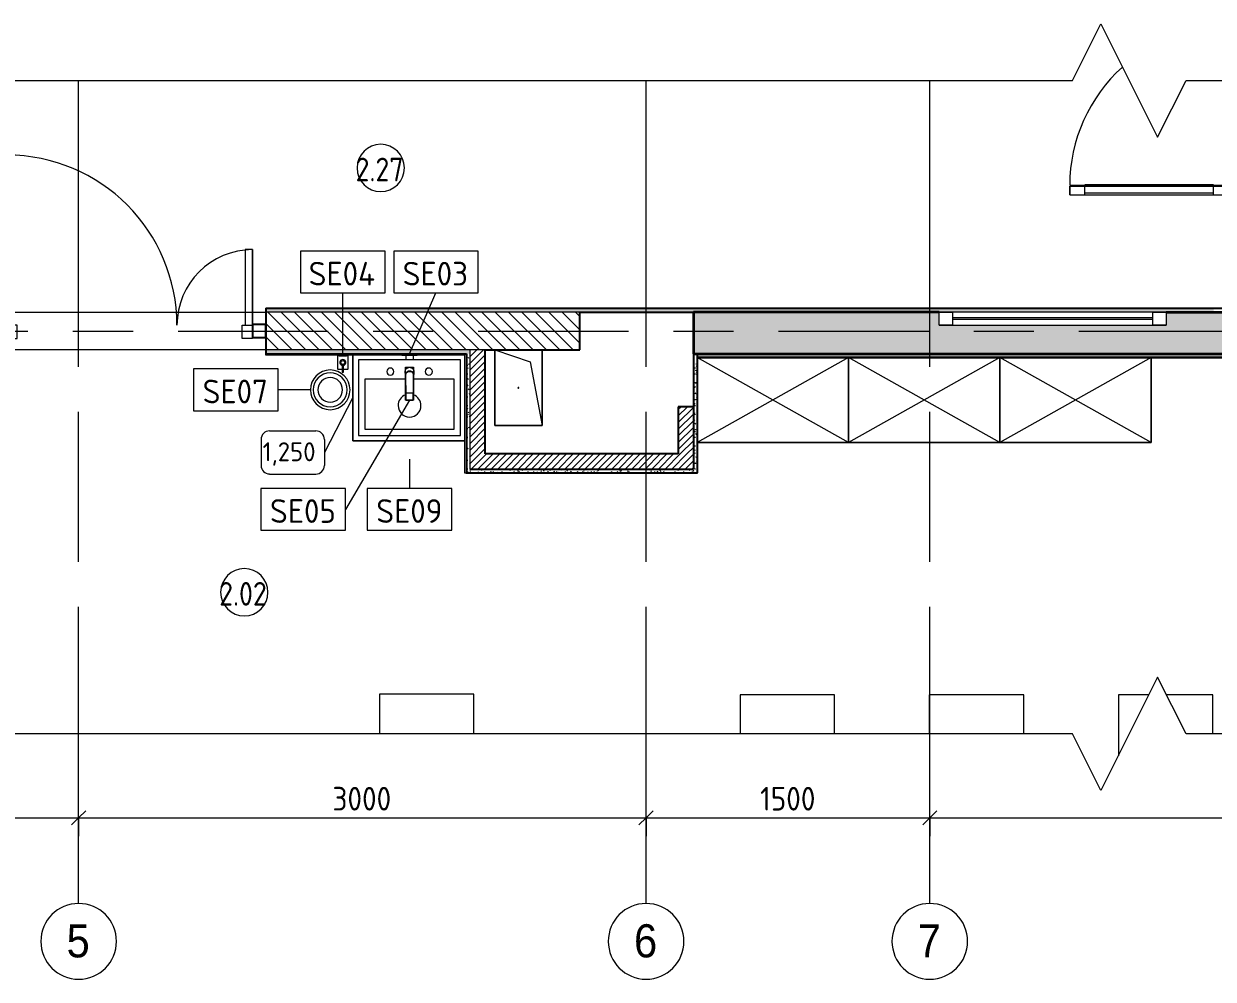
# Model space of a CAD drawing. Header units: millimetres. Extents: x 11693 to 241752, y -8553 to 29926.
# Drawn here: x 37982 to 44270, y 4374 to 9424 of the extents above; entities that cross this region are included whole.
import ezdxf

# ---------------------------------------------------------------- set-up
doc = ezdxf.new("R2010")
doc.units = ezdxf.units.MM
doc.linetypes.add('Осевая', pattern=[1587.5, 317.5, -238.125, 793.75, -238.125])
for name, color, linetype, lineweight, true_color in [('0-1', 7, 'Continuous', 9, 0x4994b4), ('A-GENM-1', 7, 'Continuous', 9, 0x4994b4), ('A-WALL-1', 7, 'Continuous', 25, 0x3c3c3c), ('A-WALL-3', 7, 'Continuous', 35, 0x3c3c3c), ('A-WALL-FNSH-1', 7, 'Continuous', 15, 0x3c3c3c), ('P-SANR-FIXT-1', 7, 'Continuous', 15, 0x4994b4), ('P-SANR-FIXT-2', 7, 'Continuous', 9, 0x4994b4)]:
    doc.layers.add(name, color=color, linetype=linetype, lineweight=lineweight, true_color=true_color)
for name, color, linetype, lineweight in [('A-ANNO-DIMS', 7, 'Continuous', 9), ('A-ANNO-DIMS-50', 7, 'Continuous', 9), ('A-AREA-IDEN', 7, 'Continuous', 9), ('A-DETL-GENF', 7, 'Continuous', 9), ('A-DOOR', 7, 'Continuous', 9), ('A-DOOR-1', 7, 'Continuous', 15), ('A-GENM', 7, 'Continuous', 9), ('A-GLAZ', 7, 'Continuous', 9), ('A-GLAZ-1', 7, 'Continuous', 15), ('A-GLAZ-CWMG', 7, 'Continuous', 9), ('A-GLAZ-CWMG-1', 7, 'Continuous', 25), ('A-WALL-2', 7, 'Continuous', 9), ('I-FURN', 7, 'Continuous', 9), ('I-FURN-IDEN', 7, 'Continuous', 9), ('I-WALL', 7, 'Continuous', 9), ('P-SANR-FIXT-IDEN', 7, 'Continuous', 9), ('Оси', 7, 'Continuous', 9), ('Оси-1', 7, 'Continuous', 20), ('Оси-2', 7, 'Осевая', 9)]:
    doc.layers.add(name, color=color, linetype=linetype, lineweight=lineweight)
doc.styles.add('Arial', font='arial.ttf', dxfattribs={"width": 0.9, "height": 175})
doc.styles.add('GOST Common', font='GOST_Common.ttf', dxfattribs={"width": 0.9, "height": 125})
doc.styles.add('GOST Common_1', font='GOST_Common.ttf', dxfattribs={"height": 125})
doc.styles.add('GOST Common_2', font='GOST_Common.ttf', dxfattribs={"height": 100})
doc.styles.add('ISOCPEUR', font='isocpeur.ttf', dxfattribs={"width": 0.9, "height": 125})
doc.dimstyles.new('ISO-2_5_0_9К_БОЛЬШОЙ', dxfattribs={"dimscale": 304.8, "dimtxt": 124.497647, "dimasz": 0.246063, "dimexe": 0.19685, "dimexo": 0.492126, "dimgap": 0, "dimtad": 1, "dimdec": 0, "dimrnd": 10, "dimzin": 0, "dimdsep": 46, "dimtxsty": 'ISOCPEUR', "dimblk1": 'OBLIQUE', "dimblk2": 'OBLIQUE', "dimsah": 1, "dimcen": 0.09, "dimdle": 0.19685, "dimazin": 0, "dimtfac": 1, "dimtdec": 4, "dimtix": 1, "dimtmove": 0, "dimatfit": 3, "dimfxl": 1, "dimtvp": 1, "dimtolj": 1, "dimtzin": 0, "dimarcsym": 2})
pattern_1 = [(45, (24261.921, 0), (-17.67767, 17.67767), [])]
pattern_2 = [(0, (24261.921, 0), (60.96, 15.24), [5.029, -40.691, 5.029, -40.691, -243.84]), (0, (24261.921, 0), (60.96, 15.24), [-91.44, 5.029, -86.411, 5.029, -40.691, -106.68]), (0, (24261.921, 0), (60.96, 15.24), [-228.6, 5.029, -25.451, 5.029, -71.171]), (120, (24284.781, 7.62), (-43.678227, 45.172909), [5.029, -40.691, 5.029, -40.691, -243.84]), (120, (24284.781, 7.62), (-43.678227, 45.172909), [-91.44, 5.029, -86.411, 5.029, -40.691, -106.68]), (120, (24284.781, 7.62), (-43.678227, 45.172909), [-228.6, 5.029, -25.451, 5.029, -71.171]), (240, (24292.401, 38.1), (-17.281773, -60.412909), [5.029, -40.691, 5.029, -40.691, -243.84]), (240, (24292.401, 38.1), (-17.281773, -60.412909), [-91.44, 5.029, -86.411, 5.029, -40.691, -106.68]), (240, (24292.401, 38.1), (-17.281773, -60.412909), [-228.6, 5.029, -25.451, 5.029, -71.171])]

# ---------------------------------------------------------------- blocks, each defined once
blk = doc.blocks.new('GM_Отверстие прямоугольное _в плите_ - Отверстие-21608683-Фрагмент 2_5')
at = {"layer": 'A-GENM'}
for p, q in [((-200, 125), (200, 125)), ((200, 125), (-200, 125)), ((-137.5, 62.5), (200, 125)), ((200, 125), (200, -125)), ((200, -125), (200, 125)), ((-200, -125), (-137.5, 62.5)), ((200, -125), (-200, -125)), ((-200, -125), (200, -125))]:
    blk.add_line(p, q, dxfattribs=at)
for start, end in [(360, 180), (180, 360)]:
    blk.add_arc((0, 0), 2.5, start, end, dxfattribs=at)
blk = doc.blocks.new('Стол базовый прямоугольный - 1_6-26174022-Фрагмент 2_5')
at = {"layer": 'I-FURN'}
for p, q in [((600, 250), (390.9, 250)), ((600, -250), (600, 250)), ((390.9, -250), (600, -250))]:
    blk.add_line(p, q, dxfattribs=at)
blk = doc.blocks.new('Стол базовый прямоугольный - 1_6-V9-Фрагмент 2_5')
at = {"layer": 'I-FURN'}
for p, q in [((600, 250), (277.6, 250)), ((600, 88.8), (600, 250)), ((600, -250), (600, -4.6)), ((393.3, -250), (600, -250))]:
    blk.add_line(p, q, dxfattribs=at)
blk = doc.blocks.new('Стол базовый прямоугольный - 1_6-V10-Фрагмент 2_5')
at = {"layer": 'I-FURN'}
for p, q in [((600, 250), (393.3, 250)), ((600, -250), (600, 250)), ((393.3, -250), (600, -250))]:
    blk.add_line(p, q, dxfattribs=at)
blk = doc.blocks.new('Шкаф параметрический - 1_204-26219621-Фрагмент 2_5')
at = {"layer": 'I-FURN'}
for p, q in [((0, 0), (800, -450)), ((0, -450), (800, 0)), ((800, 0), (0, 0)), ((0, 0), (0, -450)), ((0, -450), (0, 0)), ((0, 0), (800, 0)), ((800, -450), (800, 0)), ((800, 0), (800, -125.4)), ((0, -450), (800, -450)), ((800, -450), (0, -450))]:
    blk.add_line(p, q, dxfattribs=at)
blk = doc.blocks.new('Шкаф параметрический - 1_204-V11-Фрагмент 2_5')
at = {"layer": 'I-FURN'}
for p, q in [((0, 0), (800, -450)), ((0, -450), (800, 0)), ((800, 0), (0, 0)), ((0, 0), (0, -450)), ((0, -450), (0, 0)), ((0, 0), (800, 0)), ((800, -450), (800, 0)), ((800, 0), (800, -450)), ((0, -450), (800, -450)), ((800, -450), (0, -450))]:
    blk.add_line(p, q, dxfattribs=at)
blk = doc.blocks.new('Мойка кухонная - Раковина Roca Victoria-N Unik 600х460 мм-V13-Фрагмент 2_5')
at = {"layer": 'P-SANR-FIXT-2'}
for p, q in [((270, 0), (-270, 0)), ((-270, 0), (-270, -400)), ((270, -400), (270, 0)), ((-21.4, -102.3), (-236.6, -102.3)), ((-236.6, -102.3), (-236.6, -366.4)), ((236.1, -102.3), (21.3, -102.3)), ((236.1, -366.4), (236.1, -102.3)), ((-236.6, -366.4), (236.1, -366.4)), ((-270, -400), (270, -400))]:
    blk.add_line(p, q, dxfattribs=at)
for centre, radius, start, end in [((-101.6, -61.9), 19, 90, 180), ((-101.6, -61.9), 19, 180, 270), ((-101.6, -61.9), 19, 360, 90), ((-101.6, -61.9), 19.1, 270, 360), ((101.6, -61.9), 19.1, 360, 180), ((101.6, -61.9), 19.1, 180, 360), ((0, -241.3), 60.5, 110.43233, 180), ((0, -241.3), 60.5, 109.59052, 110.27905), ((0, -241.3), 60.5, 69.71703, 70.78675), ((0, -241.3), 60.5, 360, 69.56377), ((0, -241.3), 60.5, 180, 360)]:
    blk.add_arc(centre, radius, start, end, dxfattribs=at)
blk = doc.blocks.new('сифон - Для раковины-30649612-Фрагмент 2_5')
at = {"layer": 'P-SANR-FIXT-1'}
for p, q in [((231.1, 20), (208.1, 20)), ((233, 40), (231.1, 40)), ((231.1, -40), (231.1, 40)), ((208.1, -20), (231.1, -20)), ((231.1, -40), (233, -40))]:
    blk.add_line(p, q, dxfattribs=at)
blk = doc.blocks.new('смеситель для раковины - Default-30607276-Фрагмент 2_5')
at = {"layer": '0-1'}
for p, q in [((-21.8, -15.6), (-22.8, -3)), ((-18.9, -7.6), (-19.6, -9.7)), ((22.8, -3), (21.8, -15.6)), ((-20.4, -97.4), (-20.3, -110)), ((-19.8, -111.8), (19.8, -111.8)), ((20.3, -110), (20.4, -97.4)), ((-19.8, -151.6), (19.7, -151.6))]:
    blk.add_line(p, q, dxfattribs=at)
at = {"layer": '0-1', "flags": 128}
for points in [[(12.1, 0.1), (16.4, -3.8), (19.5, -8.8), (21, -14.5), (21, -16)], [(-21.1, -22.2), (-21.1, -24.2), (-21.1, -63.3), (-21.1, -93.2)], [(-20, -10.8), (-20.8, -13.2), (-20.9, -15.4)], [(20.8, -150.6), (20.7, -150.2), (20.7, -148.7), (20.8, -147.4), (20.8, -146.2), (20.9, -129.6), (21.1, -62.9), (21.1, -88)], [(21, -17), (21.2, -25.7), (21, -77.4), (21, -111.4)], [(-20.7, -150.6), (-20.7, -150.2), (-20.7, -149.2), (-20.7, -148.3), (-20.7, -146.9), (-20.7, -145.4), (-20.8, -134.7), (-21.1, -93.2)], [(20.9, -146.2), (20.9, -147.7), (20.8, -148.8), (20.8, -149.8), (20.8, -150.4), (20.7, -151.2), (20.5, -151.4), (20.3, -151.5), (20.1, -151.6), (19.7, -151.6)]]:
    blk.add_lwpolyline(points, dxfattribs=at)
at = {"layer": 'P-SANR-FIXT-1'}
for p, q in [((-21, -151.6), (-21, 23)), ((-21, 23), (21, 23)), ((21, 23), (21, -151.6)), ((-22.9, -0.9), (-22.9, -0.3)), ((22.9, -0.9), (22.5, -5)), ((22.9, -0.3), (22.9, -0.9)), ((-19.8, -111.8), (-19.7, -144)), ((19.7, -144), (19.8, -111.8)), ((20, -108.6), (20, -111.3)), ((20, -113.5), (20, -115.7)), ((21, -151.6), (-21, -151.6)), ((20, -126.2), (19.9, -131)), ((19.9, -133.6), (19.9, -136.7)), ((19.9, -140.7), (19.9, -143.1))]:
    blk.add_line(p, q, dxfattribs=at)
at = {"layer": 'P-SANR-FIXT-1', "flags": 128}
for points in [[(-5.1, 2), (-6.1, 1.8), (-9.8, 0.4)], [(2.7, 2.4), (2.1, 2.5), (-2.1, 2.5), (-2.7, 2.4)], [(-0.6, 3.9), (-0.3, 3.9), (-0.1, 3.9), (0.1, 3.9), (0.3, 3.9), (0.6, 3.9)], [(9.8, 0.4), (6.1, 1.8), (5.1, 2)], [(-21.1, -88.1), (-20.9, -138.9), (-20.9, -145.3), (-20.8, -150.2), (-20.7, -149.4), (-20.7, -143.7), (-20.8, -118.3), (-21, -67.6), (-21.1, -42.2), (-21.1, -16.9)], [(-12.1, -0.9), (-13.1, -1.6), (-15.9, -4.1)], [(15.9, -4.1), (13.1, -1.6), (12.1, -0.9)], [(21.1, -16.9), (21.1, -42.2), (21, -67.6), (20.8, -118.3), (20.7, -143.7), (20.7, -149.4), (20.8, -150.2), (20.9, -145.3), (20.9, -138.9), (21.1, -88.1)], [(21.8, -15.2), (22.1, -10.8), (22.3, -7.9), (22.5, -5.6), (22.7, -3.2), (22.9, -0.9)], [(-20, -119.8), (-20, -111), (-20, -109.4)], [(-19.9, -138.3), (-19.9, -133.8), (-19.9, -125.8)], [(20, -117.9), (20, -119.9), (20, -123.6)]]:
    blk.add_lwpolyline(points, dxfattribs=at)
at = {"layer": 'P-SANR-FIXT-1'}
for centre, major_axis, ratio, start_param, end_param in [((0, -17.2), (20.8, 0), 0.98634, 1.772369, 2.014602), ((0, -17.2), (18.5, 0), 0.986286, 1.529552, 1.612041), ((0, -17.2), (20.8, 0), 0.98634, 1.126997, 1.369237), ((0, -17.2), (20.8, 0), 0.98634, 3.193059, 3.245131), ((0, -17.2), (20.8, 0), 0.98634, 2.841808, 2.987825), ((0, -17.2), (20.8, 0), 0.98634, 0.153768, 0.299784), ((0, -17.2), (20.8, 0), 0.98634, 6.179646, 6.231719), ((-19.8, -109.7), (0.5, 0.002), 0.095848, 1.570429, 2.347364), ((19.8, -109.7), (-0.5, 0.002), 0.095846, 3.935935, 4.712983)]:
    blk.add_ellipse(centre, major_axis=major_axis, ratio=ratio, start_param=start_param, end_param=end_param, dxfattribs=at)
for points, knots in [([(-22.9, -0.3), (-22.9, 2.5), (-22.3, 6.4), (-20, 11.4), (-17.7, 14.7), (-14.9, 17.6), (-11.6, 20), (-7.9, 21.7), (-4.5, 22.6), (-1.5, 23), (1.9, 23), (6, 22.4), (10, 20.8), (12.8, 19.1), (14.8, 17.5), (16.7, 15.8), (18.8, 13.3), (21.9, 8.1), (22.9, 3.2), (22.9, -0.3)], [0, 0, 0, 0, 0.111111, 0.166667, 0.222222, 0.277778, 0.333333, 0.388889, 0.444444, 0.479167, 0.513889, 0.583333, 0.652778, 0.6875, 0.722222, 0.756944, 0.791667, 0.861111, 1, 1, 1, 1]), ([(21.1, -16.4), (21.1, -16), (21, -15.1), (20.8, -13.8), (20.6, -12.6), (20.3, -11.7), (20.2, -11.2), (20, -10.9), (19.9, -10.5), (19.7, -9.9), (19.3, -9), (18.6, -7.6), (17.7, -6.2), (17, -5.2), (16.4, -4.5), (15.8, -3.8), (15, -3), (13.9, -2), (12.7, -1.2), (11.7, -0.5), (10.9, -0.1), (10.1, 0.3), (9, 0.9), (6.9, 1.7), (2.6, 2.8), (-2.6, 2.8), (-6.9, 1.7), (-9.2, 0.7), (-11.2, -0.2), (-13.2, -1.5), (-14.9, -2.9), (-16.1, -4.2), (-17.3, -5.5), (-18.5, -7.2), (-19.6, -9.3), (-20.7, -12.4), (-21.1, -14.8), (-21.1, -16.4)], [0, 0, 0, 0, 0.027778, 0.055556, 0.083333, 0.097222, 0.104167, 0.111111, 0.118056, 0.125, 0.138889, 0.166667, 0.194444, 0.208333, 0.222222, 0.236111, 0.25, 0.277778, 0.305556, 0.319444, 0.333333, 0.347222, 0.361111, 0.388889, 0.444444, 0.555556, 0.611111, 0.638889, 0.666667, 0.708333, 0.75, 0.770833, 0.791667, 0.833333, 0.875, 0.916667, 1, 1, 1, 1]), ([(-15, -2.3), (-14.3, -1.5), (-12.7, -0.2), (-10.9, 1), (-10, 1.5)], [0.5049955, 0.5049955, 0.5049955, 0.5049955, 0.6, 0.7, 0.7, 0.7, 0.7]), ([(-9.5, 1.7), (-8.7, 2.1), (-6.8, 2.9), (-3.8, 3.7), (-1.6, 3.9), (-0.6, 3.9)], [0.7162377, 0.7162377, 0.7162377, 0.7162377, 0.8, 0.9, 1, 1, 1, 1]), ([(-5.8, 0.7), (-5.1, 0.9), (-2, 1.6), (3.8, 1.6), (10.7, -1.1), (15, -4.8), (16.9, -7.4), (17.3, -8)], [-0.5890495, -0.5890495, -0.5890495, -0.5890495, -0.5555556, -0.4444444, -0.3333333, -0.2222222, -0.1898256, -0.1898256, -0.1898256, -0.1898256]), ([(-0.6, 3), (-0.6, 3.1), (-0.6, 3.3), (-0.6, 3.6), (-0.6, 3.8), (-0.6, 3.9), (-0.6, 3.9)], [0.1818182, 0.1818182, 0.1818182, 0.1818182, 0.3636364, 0.5454545, 0.7272727, 1, 1, 1, 1]), ([(0.6, 3.1), (0.6, 3.2), (0.6, 3.3), (0.6, 3.6), (0.6, 3.8), (0.6, 3.9), (0.6, 3.9)], [0.2272727, 0.2272727, 0.2272727, 0.2272727, 0.3636364, 0.5454545, 0.7272727, 1, 1, 1, 1]), ([(3.5, 3.6), (4.7, 3.4), (8, 2.6), (12.9, 0), (16.7, -3.9), (19, -7.6), (20.2, -10.6), (20.7, -12.8), (20.9, -13.9), (20.9, -14)], [0.0908638, 0.0908638, 0.0908638, 0.0908638, 0.2, 0.4, 0.6, 0.7, 0.8, 0.9, 0.9080467, 0.9080467, 0.9080467, 0.9080467]), ([(-22.9, -0.9), (-22.9, -1.5), (-22.8, -2.5), (-22.7, -3.8), (-22.6, -4.8), (-22.5, -5.7), (-22.4, -6.6), (-22.3, -7.5), (-22.2, -8.7), (-22.1, -10.1), (-22, -12.1), (-21.9, -13.9), (-21.8, -15.2)], [0, 0, 0, 0, 0.166667, 0.25, 0.333333, 0.416667, 0.5, 0.583333, 0.666667, 0.75, 0.833333, 1, 1, 1, 1]), ([(-21.8, -15.2), (-21.8, -16.2), (-21.7, -18.4), (-21.6, -22.6), (-21.5, -27.6), (-21.4, -33.2), (-21.4, -38.3), (-21.3, -42.6), (-21.3, -45.9), (-21.3, -49.3), (-21.3, -52.8), (-21.2, -55.7), (-21.2, -58), (-21.2, -59.8), (-21.2, -61.5), (-21.2, -63.9), (-21.2, -66.8), (-21.2, -70.4), (-21.2, -73.9), (-21.1, -77.5), (-21.1, -82.2), (-21.1, -85.7), (-21.1, -88.1)], [0, 0, 0, 0, 0.083333, 0.166667, 0.25, 0.333333, 0.416667, 0.458333, 0.5, 0.541667, 0.583333, 0.625, 0.645833, 0.666667, 0.6875, 0.708333, 0.75, 0.791667, 0.833333, 0.875, 0.916667, 1, 1, 1, 1]), ([(-21.1, -16.9), (-21.1, -15.9), (-21, -14.3), (-20.6, -12.1), (-20.1, -10.6), (-19.6, -9), (-18.7, -7.1), (-17.6, -5.3), (-16.6, -4.1), (-16.4, -3.7)], [0, 0, 0, 0, 0.1, 0.15, 0.2, 0.25, 0.3, 0.4, 0.4433431, 0.4433431, 0.4433431, 0.4433431]), ([(-21.1, -18.4), (-21.1, -19.2), (-21.1, -20.8), (-21.1, -23.1), (-21.1, -25), (-21, -26.5), (-21, -27.6), (-21, -28.6), (-21, -30), (-21, -31.7), (-21, -33.4), (-21, -34.6), (-20.9, -35.2), (-20.9, -35.7), (-20.9, -36.3), (-20.9, -36.9), (-20.9, -38.1), (-20.9, -39.8), (-20.9, -41.4), (-20.8, -42.8), (-20.8, -44.1), (-20.8, -45.8), (-20.8, -48.6), (-20.7, -53.5), (-20.6, -60.7), (-20.6, -68.9), (-20.5, -76.5), (-20.5, -85.7), (-20.4, -92.7), (-20.4, -97.4)], [0, 0, 0, 0, 0.027778, 0.055556, 0.083333, 0.097222, 0.111111, 0.125, 0.138889, 0.166667, 0.194444, 0.208333, 0.215278, 0.222222, 0.229167, 0.236111, 0.25, 0.277778, 0.305556, 0.319444, 0.333333, 0.361111, 0.388889, 0.444444, 0.555556, 0.666667, 0.75, 0.833333, 1, 1, 1, 1]), ([(-20, -10.9), (-20.1, -11.4), (-20.5, -12.6), (-20.7, -13.9), (-20.8, -14.6)], [0, 0, 0, 0, 0.4, 1, 1, 1, 1]), ([(-17.1, -5.5), (-17.4, -6), (-18.3, -7.2), (-19, -8.5), (-19.3, -9.3)], [0.2222222, 0.2222222, 0.2222222, 0.2222222, 0.4444444, 0.7777778, 0.7777778, 0.7777778, 0.7777778]), ([(-17.2, -8), (-16.9, -7.4), (-15.8, -6), (-14.7, -4.7), (-13.9, -4)], [-0.81017436, -0.81017436, -0.81017436, -0.81017436, -0.77777778, -0.73140311, -0.73140311, -0.73140311, -0.73140311]), ([(-12.3, -2.7), (-11.7, -2.2), (-10.3, -1.2), (-8.7, -0.4), (-7.8, 0)], [-0.69972199, -0.69972199, -0.69972199, -0.69972199, -0.66666667, -0.62017928, -0.62017928, -0.62017928, -0.62017928]), ([(19.9, -10.7), (19.6, -9.7), (18.7, -7.9), (17.6, -6.2), (17.1, -5.5)], [0.0231952, 0.0231952, 0.0231952, 0.0231952, 0.4444444, 0.7777778, 0.7777778, 0.7777778, 0.7777778]), ([(20.8, -14.6), (20.7, -14.1), (20.6, -13.1), (20.4, -12.1), (20.2, -11.7)], [0, 0, 0, 0, 0.4444444, 0.7777778, 0.7777778, 0.7777778, 0.7777778]), ([(20.4, -97.4), (20.4, -91.1), (20.5, -81.8), (20.6, -69.7), (20.7, -60), (20.7, -52.6), (20.8, -47.4), (20.8, -45.2), (20.8, -43.5), (20.9, -41.8), (20.9, -39.8), (20.9, -37.7), (20.9, -36.2), (20.9, -35.4), (21, -34.1), (21, -32.6), (21, -31), (21, -29.7), (21, -28.6), (21, -27.7), (21, -26.8), (21.1, -25.6), (21.1, -22.9), (21.1, -20.4), (21.1, -18.4)], [0, 0, 0, 0, 0.222222, 0.333333, 0.444444, 0.583333, 0.618056, 0.652778, 0.670139, 0.6875, 0.722222, 0.756944, 0.774306, 0.782986, 0.791667, 0.826389, 0.84375, 0.861111, 0.878472, 0.887153, 0.895833, 0.913194, 0.930556, 1, 1, 1, 1]), ([(21.1, -88.1), (21.1, -85.1), (21.1, -80.6), (21.2, -74.5), (21.2, -69.9), (21.2, -65.1), (21.2, -60), (21.2, -55.1), (21.3, -50.9), (21.3, -47.5), (21.3, -44.7), (21.3, -42.6), (21.4, -41), (21.4, -39.8), (21.4, -38.7), (21.4, -37.3), (21.4, -35.8), (21.4, -34.1), (21.5, -32.1), (21.5, -29.7), (21.5, -27), (21.6, -24.6), (21.7, -21.6), (21.7, -18.3), (21.8, -16.1), (21.8, -15.2)], [0, 0, 0, 0, 0.071429, 0.107143, 0.142857, 0.178571, 0.214286, 0.25, 0.285714, 0.321429, 0.357143, 0.392857, 0.410714, 0.428571, 0.446429, 0.464286, 0.5, 0.535714, 0.571429, 0.625, 0.678571, 0.732143, 0.785714, 0.892857, 1, 1, 1, 1]), ([(-19.8, -109.7), (-19.8, -110.1), (-19.8, -110.9), (-19.8, -111.7), (-19.8, -111.8), (-19.8, -111.8)], [0, 0, 0, 0, 0.2, 0.4, 0.5304452, 0.5304452, 0.5304452, 0.5304452]), ([(19.8, -111.8), (19.8, -111.8), (19.8, -111.7), (19.8, -110.9), (19.8, -110.1), (19.8, -109.7)], [0.4695252, 0.4695252, 0.4695252, 0.4695252, 0.6, 0.8, 1, 1, 1, 1]), ([(-19.8, -151.6), (-19.8, -151.6), (-19.8, -151.4), (-19.8, -149.9), (-19.9, -148), (-19.9, -147.3)], [0.5274141, 0.5274141, 0.5274141, 0.5274141, 0.6, 0.8, 0.9038771, 0.9038771, 0.9038771, 0.9038771]), ([(-19.7, -144), (-19.7, -145.5), (-19.7, -148.5), (-19.7, -151.2), (-19.7, -151.6), (-19.8, -151.6)], [0, 0, 0, 0, 0.2, 0.4, 0.5271653, 0.5271653, 0.5271653, 0.5271653]), ([(19.7, -151.6), (19.7, -151.6), (19.7, -151.6), (19.7, -151.2), (19.7, -150), (19.7, -148.3), (19.7, -146.2), (19.7, -144.8), (19.7, -144)], [0.4725879, 0.4725879, 0.4725879, 0.4725879, 0.5, 0.6, 0.7, 0.8, 0.9, 1, 1, 1, 1]), ([(19.9, -147.4), (19.9, -148), (19.8, -149.3), (19.8, -150.7), (19.8, -151.5), (19.8, -151.6), (19.7, -151.6)], [0.1, 0.1, 0.1, 0.1, 0.2, 0.3, 0.4, 0.4724791, 0.4724791, 0.4724791, 0.4724791])]:
    blk.add_open_spline(points, degree=3, knots=knots, dxfattribs=at)
for points in [[(0.6, 3.9), (1.2, 3.9), (1.8, 3.9), (2.5, 3.8)], [(-22.6, -4.9), (-22.8, -3.6), (-22.9, -2.2), (-22.9, -0.9)], [(-20.7, -19.9), (-20.7, -17.5), (-20.3, -15), (-19.5, -12.7)], [(-19.4, -12.3), (-19.1, -11.5), (-18.7, -10.7), (-18.3, -9.9)], [(18.3, -9.9), (18.7, -10.7), (19.1, -11.5), (19.4, -12.3)], [(19.5, -12.7), (20.3, -15), (20.7, -17.5), (20.7, -19.9)], [(-20.8, -88.2), (-20.7, -88.2), (-20.6, -88.2), (-20.5, -88.2)], [(-19.8, -110.9), (-19.8, -110.6), (-19.8, -110.3), (-19.8, -110)], [(-19.8, -111.8), (-19.8, -111.8), (-19.8, -111.8), (-19.8, -111.8)], [(19.8, -110), (19.8, -110.3), (19.8, -110.6), (19.8, -110.9)], [(19.8, -111.8), (19.8, -111.8), (19.8, -111.8), (19.8, -111.8)], [(20.7, -87.3), (20.7, -87.4), (20.7, -87.5), (20.6, -87.8), (20.5, -87.9), (20.5, -88)]]:
    blk.add_open_spline(points, degree=3, dxfattribs=at)
blk = doc.blocks.new('мусорная корзина - Round_ Metal-30590745-Фрагмент 2_5')
at = {"layer": 'P-SANR-FIXT-1'}
for radius, start, end in [(105, 0, 180), (90, 360, 180), (65, 0, 180), (105, 180, 360), (90, 180, 360), (65, 180, 360)]:
    blk.add_arc((0, 0), radius, start, end, dxfattribs=at)
blk = doc.blocks.new('TOY_Диспансер мыло - Дозатор Elegance new 11654 019001 хром-30949243-Фрагмент 2_5')
at = {"layer": 'A-GENM-1'}
for p, q in [((97.5, 79.7), (97.5, 12)), ((122.2, 81.7), (99.5, 81.7)), ((122.2, 81.7), (102.9, 81.7)), ((127.9, 96.6), (122.2, 96.6)), ((122.2, 96.6), (122.2, 81.7)), ((122.2, 82.7), (122.2, 55.3)), ((127.9, 81.7), (127.9, 96.6)), ((127.9, 55.3), (127.9, 82.7)), ((146.9, 81.7), (127.9, 81.7)), ((150.5, 81.7), (127.9, 81.7)), ((152.5, 12), (152.5, 79.7)), ((99.5, 10), (105, 10)), ((145, 10), (105, 10)), ((105, 10), (105, 7.5)), ((145, 7.5), (145, 10)), ((145, 10), (150.5, 10))]:
    blk.add_line(p, q, dxfattribs=at)
blk.add_circle((125, 45.7), 10, dxfattribs=at)
for centre, radius, start, end in [((99.5, 79.7), 2, 90, 180), ((150.5, 79.7), 2, 360, 90), ((99.5, 12), 2, 180, 270), ((125, 45.7), 15.7, 100.43534, 79.36502), ((150.5, 12), 2, 270, 360)]:
    blk.add_arc(centre, radius, start, end, dxfattribs=at)
blk = doc.blocks.new('Прямоугольный импост - 50 x 70 мм-31927764-Фрагмент 2_5')
at = {"layer": 'A-GLAZ-CWMG-1'}
for p, q in [((-70, 35), (0, 35)), ((-70, -35), (-70, 35)), ((0, 35), (0, -35)), ((0, -35), (-70, -35))]:
    blk.add_line(p, q, dxfattribs=at)
blk = doc.blocks.new('Дверь_Витражная_остекление_ - ДВН_ДАО_Главный вход_1200 в свету Д-22 _п_-31928779-Фрагмент 2_5')
at = {"layer": 'A-DETL-GENF'}
for p, q in [((-610, 930), (-650, 930)), ((-650, 930), (-650, 35)), ((-610, 30), (-610, 930)), ((650, 430), (610, 430)), ((610, 430), (610, 30)), ((650, 35), (650, 430)), ((-650, 30), (-610, 30)), ((-595, 30), (-650, 30)), ((-595, -40), (-595, 30)), ((595, -40), (595, 30)), ((595, 30), (650, 30)), ((610, 30), (650, 30)), ((-650, -35), (-650, -40)), ((-650, -40), (-595, -40)), ((650, -40), (595, -40)), ((650, -35), (650, -40))]:
    blk.add_line(p, q, dxfattribs=at)
at = {"layer": 'A-DOOR'}
for p, q in [((-650, 930), (-650, 35)), ((650, 430), (650, 35))]:
    blk.add_line(p, q, dxfattribs=at)
for centre, radius, start, end in [((-650, 30), 900, 360, 90), ((650, 30), 400, 90, 180)]:
    blk.add_arc(centre, radius, start, end, dxfattribs=at)
blk = doc.blocks.new('Дверь_Витражная_остекление_ - ВВ-16 остекление-32390142-Фрагмент 2_5')
at = {"layer": 'A-DETL-GENF'}
for p, q in [((837.5, -860), (837.5, -20)), ((837.5, -20), (837.5, -860)), ((882.5, -860), (882.5, -20)), ((882.5, -860), (882.5, -20)), ((828.5, -780), (828.5, -100)), ((882.5, -100), (837.5, -100)), ((872.5, -780), (872.5, -100)), ((882.5, -780), (837.5, -780)), ((882.5, -860), (837.5, -860)), ((837.5, -860), (882.5, -860))]:
    blk.add_line(p, q, dxfattribs=at)
at = {"layer": 'A-DOOR'}
blk.add_line((832.5, -860), (832.5, -20), dxfattribs=at)
blk.add_arc((832.5, -20), 840, 221.94943, 270, dxfattribs=at)
at = {"layer": 'A-DOOR-1'}
for p, q in [((832.5, 20), (882.5, 20)), ((832.5, -20), (832.5, 20)), ((882.5, -20), (832.5, -20)), ((882.5, -17), (882.5, -20))]:
    blk.add_line(p, q, dxfattribs=at)
blk = doc.blocks.new('120_Окно_СКБ_1Ст - 120_Окно_СКБ_1Ст 400х1200 EI30-24228621-Фрагмент 2_5')
at = {"layer": 'A-GLAZ'}
for p, q in [((600, 110), (-600, 110)), ((530, 80), (-530, 80)), ((530, 70), (-530, 70)), ((-600, 40), (600, 40))]:
    blk.add_line(p, q, dxfattribs=at)
at = {"layer": 'A-GLAZ-1'}
for p, q in [((-600, 40), (-600, 110)), ((-600, 110), (-530, 110)), ((-530, 110), (-530, 40)), ((530, 40), (530, 110)), ((530, 110), (600, 110)), ((600, 110), (600, 40)), ((-530, 40), (-600, 40)), ((600, 40), (530, 40))]:
    blk.add_line(p, q, dxfattribs=at)
blk = doc.blocks.new('DET_L_Линия разрыва - М100-30911424-Фрагмент 2_5')
at = {"layer": 'A-DETL-GENF'}
for p, q in [((10025.7, -300), (10325.7, 300)), ((10325.7, 300), (10475.7, 0)), ((0, 0), (9875.7, 0)), ((9875.7, 0), (10025.7, -300)), ((10475.7, 0), (20351.5, 0))]:
    blk.add_line(p, q, dxfattribs=at)
blk = doc.blocks.new('DET_L_Линия разрыва - М100-30911425-Фрагмент 2_5')
at = {"layer": 'A-DETL-GENF'}
for p, q in [((10025.7, 300), (9875.7, 0)), ((10325.7, -300), (10025.7, 300)), ((9875.7, 0), (0, 0)), ((10475.7, 0), (10325.7, -300)), ((20351.5, 0), (10475.7, 0))]:
    blk.add_line(p, q, dxfattribs=at)
blk = doc.blocks.new('Ось сетки - D8-29747960-Фрагмент 2_5')
at = {"layer": 'Оси-1'}
for start, end in [(360, 180), (180, 360)]:
    blk.add_arc((0, 0), 4, start, end, dxfattribs=at)
blk = doc.blocks.new('DIMBLOCK12-Фрагмент 2_5')
at = {"layer": 'A-ANNO-DIMS-50'}
for p, q in [((36771.9, 5129.9), (36771.9, 5286.9)), ((38271.9, 5129.9), (38271.9, 5286.9)), ((36771.9, 5226.9), (38271.9, 5226.9)), ((36771.9, 5226.9), (36771.9, 5129.9)), ((38271.9, 5226.9), (38271.9, 5129.9))]:
    blk.add_line(p, q, dxfattribs=at)
at = {"layer": 'A-ANNO-DIMS-50', "lineweight": 20}
for p, q in [((36771.9, 5226.9), (36734.4, 5189.4)), ((36771.9, 5226.9), (36809.4, 5264.4)), ((38271.9, 5226.9), (38234.4, 5189.4)), ((38271.9, 5226.9), (38309.4, 5264.4))]:
    blk.add_line(p, q, dxfattribs=at)
at = {"layer": 'A-ANNO-DIMS-50', "color": 0, "insert": (37374.7, 5390.2), "char_height": 125, "width": 353.382, "attachment_point": 1, "line_spacing_factor": 1.149209, "style": 'ISOCPEUR'}
blk.add_mtext('1500', dxfattribs=at)
blk = doc.blocks.new('_Oblique')
at = {"color": 0, "linetype": 'ByBlock', "lineweight": -2}
blk.add_line((-0.5, -0.5), (0.5, 0.5), dxfattribs=at)
blk = doc.blocks.new('DIMBLOCK13-Фрагмент 2_5')
at = {"layer": 'A-ANNO-DIMS-50'}
for p, q in [((38271.9, 5129.9), (38271.9, 5286.9)), ((41271.9, 5129.9), (41271.9, 5286.9)), ((38271.9, 5226.9), (41271.9, 5226.9)), ((38271.9, 5226.9), (38271.9, 5129.9)), ((41271.9, 5226.9), (41271.9, 5129.9))]:
    blk.add_line(p, q, dxfattribs=at)
at = {"layer": 'A-ANNO-DIMS-50', "lineweight": 20}
for p, q in [((38271.9, 5226.9), (38234.4, 5189.4)), ((38271.9, 5226.9), (38309.4, 5264.4)), ((41271.9, 5226.9), (41234.4, 5189.4)), ((41271.9, 5226.9), (41309.4, 5264.4))]:
    blk.add_line(p, q, dxfattribs=at)
at = {"layer": 'A-ANNO-DIMS-50', "color": 0, "insert": (39613.9, 5390.2), "char_height": 125, "width": 379.239, "attachment_point": 1, "line_spacing_factor": 1.149209, "style": 'ISOCPEUR'}
blk.add_mtext('3000', dxfattribs=at)
blk = doc.blocks.new('DIMBLOCK14-Фрагмент 2_5')
at = {"layer": 'A-ANNO-DIMS-50'}
for p, q in [((41271.9, 5129.9), (41271.9, 5286.9)), ((42771.9, 5129.9), (42771.9, 5286.9)), ((41271.9, 5226.9), (42771.9, 5226.9)), ((41271.9, 5226.9), (41271.9, 5129.9)), ((42771.9, 5226.9), (42771.9, 5129.9))]:
    blk.add_line(p, q, dxfattribs=at)
at = {"layer": 'A-ANNO-DIMS-50', "lineweight": 20}
for p, q in [((41271.9, 5226.9), (41234.4, 5189.4)), ((41271.9, 5226.9), (41309.4, 5264.4)), ((42771.9, 5226.9), (42734.4, 5189.4)), ((42771.9, 5226.9), (42809.4, 5264.4))]:
    blk.add_line(p, q, dxfattribs=at)
at = {"layer": 'A-ANNO-DIMS-50', "color": 0, "insert": (41874.7, 5390.2), "char_height": 125, "width": 353.382, "attachment_point": 1, "line_spacing_factor": 1.149209, "style": 'ISOCPEUR'}
blk.add_mtext('1500', dxfattribs=at)
blk = doc.blocks.new('DIMBLOCK15-Фрагмент 2_5')
at = {"layer": 'A-ANNO-DIMS-50'}
for p, q in [((42771.9, 5129.9), (42771.9, 5286.9)), ((46471.9, 5129.9), (46471.9, 5286.9)), ((42771.9, 5226.9), (46471.9, 5226.9)), ((42771.9, 5226.9), (42771.9, 5129.9)), ((46471.9, 5226.9), (46471.9, 5129.9))]:
    blk.add_line(p, q, dxfattribs=at)
at = {"layer": 'A-ANNO-DIMS-50', "lineweight": 20}
for p, q in [((42771.9, 5226.9), (42734.4, 5189.4)), ((42771.9, 5226.9), (42809.4, 5264.4)), ((46471.9, 5226.9), (46434.4, 5189.4)), ((46471.9, 5226.9), (46509.4, 5264.4))]:
    blk.add_line(p, q, dxfattribs=at)
at = {"layer": 'A-ANNO-DIMS-50', "color": 0, "insert": (44463.9, 5390.2), "char_height": 125, "width": 379.239, "attachment_point": 1, "line_spacing_factor": 1.149209, "style": 'ISOCPEUR'}
blk.add_mtext('3700', dxfattribs=at)
blk = doc.blocks.new('Марка_Помещения - Номер-25198446-Фрагмент 2_5')
at = {"layer": 'A-AREA-IDEN'}
for start, end in [(360, 180), (180, 360)]:
    blk.add_arc((0, 0), 2.5, start, end, dxfattribs=at)
blk = doc.blocks.new('М_сантехническая_рамка1 - В рамке-30590747-Фрагмент 2_5')
at = {"layer": 'P-SANR-FIXT-IDEN'}
for p, q in [((4.29, 2.24), (-4.64, 2.24)), ((-4.64, 2.24), (-4.64, -2.18)), ((4.29, -2.18), (4.29, 2.24)), ((-4.64, -2.18), (4.29, -2.18))]:
    blk.add_line(p, q, dxfattribs=at)
blk = doc.blocks.new('Марка_Мебель - В прямоуг_Balcon_Марка-25523697-Фрагмент 2_5')
at = {"layer": 'I-FURN-IDEN'}
for p, q in [((-3.35, 1.38), (-3.35, -1.38)), ((-2.45, 2.28), (2.45, 2.28)), ((3.35, 1.38), (3.35, -1.38)), ((-2.46, -2.28), (2.45, -2.28))]:
    blk.add_line(p, q, dxfattribs=at)
for centre, radius, start, end in [((-2.45, 1.38), 0.9, 90, 180), ((2.45, 1.38), 0.9, 0, 90), ((-2.46, -1.38), 0.893, 180, 270), ((2.45, -1.38), 0.9, 270, 0)]:
    blk.add_arc(centre, radius, start, end, dxfattribs=at)

msp = doc.modelspace()

# ---------------------------------------------------------------- hatches: boundary and pattern name
at = {"layer": 'I-WALL'}
h = msp.add_hatch(dxfattribs=at)
h.set_pattern_fill('FP_10', color=256, style=0, pattern_type=2)
h.set_pattern_definition(pattern_2)
h.paths.add_polyline_path([(44271.9, 7900), (44271.9, 7920), (39261.8, 7920), (39261.8, 7900), (44021.9, 7900)])
h.paths.add_polyline_path([(37821.8, 7900), (37821.8, 7920), (33650.8, 7920), (33650.8, 7900), (35762.8, 7900)])
h = msp.add_hatch(dxfattribs=at)
h.set_pattern_fill('FP_1', color=256, style=0, pattern_type=2)
h.set_pattern_definition([(135, (24261.92, 0), (-35.35534, -35.35534), [])])
h.paths.add_polyline_path([(40921.9, 7700), (40921.9, 7900), (39261.8, 7900), (39261.8, 7700), (40422.6, 7700)])
h.paths.add_polyline_path([(37821.8, 7700), (37821.8, 7900), (35721.9, 7900), (35721.9, 7830), (34921.9, 7830), (34921.9, 7900), (33650.8, 7900), (33650.8, 7700), (37041.9, 7700)])
h = msp.add_hatch(dxfattribs=at)
h.set_pattern_fill('FP_4', color=256, style=0, pattern_type=2)
h.set_pattern_definition([(45, (24261.92, 0), (-28.51196, 28.51196), []), (45, (24290.433, 0), (-28.51196, 28.51196), [50.403, -10.081, 1.676, -8.404])])
h.paths.add_polyline_path([(46171.9, 7680), (46171.9, 7900), (44021.9, 7900), (44021.9, 7830), (42821.9, 7830), (42821.9, 7900), (41521.9, 7900), (41521.9, 7680), (45221.9, 7680)])
h = msp.add_hatch(dxfattribs=at)
h.set_pattern_fill('FP_10', color=256, style=0, pattern_type=2)
h.set_pattern_definition(pattern_2)
h.paths.add_polyline_path([(40321.9, 7680), (40341.9, 7680), (40341.9, 7700), (39261.8, 7700), (39261.8, 7680), (40089.7, 7680)])
h.paths.add_polyline_path([(37821.8, 7680), (37821.8, 7700), (37041.9, 7700), (37041.9, 7680)])
h = msp.add_hatch(dxfattribs=at)
h.set_pattern_fill('FP_10', color=256, style=0, pattern_type=2)
h.set_pattern_definition(pattern_2)
h.paths.add_polyline_path([(40321.9, 7050), (40341.9, 7050), (40341.9, 7680), (40321.9, 7680), (40321.9, 7335.4)])
h = msp.add_hatch(dxfattribs=at)
h.set_pattern_fill('FP_5', color=256, style=0, pattern_type=2)
h.set_pattern_definition(pattern_1)
h.paths.add_polyline_path([(40341.9, 7070), (40421.9, 7070), (40421.9, 7700), (40341.9, 7700), (40341.9, 7335.4)])
h = msp.add_hatch(dxfattribs=at)
h.set_pattern_fill('FP_10', color=256, style=0, pattern_type=2)
h.set_pattern_definition(pattern_2)
h.paths.add_polyline_path([(41541.9, 7070), (41541.9, 7680), (41521.9, 7680), (41521.9, 7070)])
h = msp.add_hatch(dxfattribs=at)
h.set_pattern_fill('FP_10', color=256, style=0, pattern_type=2)
h.set_pattern_definition(pattern_2)
h.paths.add_polyline_path([(45121.9, 7660), (45141.9, 7660), (45141.9, 7680), (41541.9, 7680), (41541.9, 7660), (45120.9, 7660)])
h = msp.add_hatch(dxfattribs=at)
h.set_pattern_fill('FP_5', color=256, style=0, pattern_type=2)
h.set_pattern_definition(pattern_1)
h.paths.add_polyline_path([(41521.9, 7150), (41521.9, 7400), (41441.9, 7400), (41441.9, 7150)])
h = msp.add_hatch(dxfattribs=at)
h.set_pattern_fill('FP_5', color=256, style=0, pattern_type=2)
h.set_pattern_definition(pattern_1)
h.paths.add_polyline_path([(41088.3, 7070), (41521.9, 7070), (41521.9, 7150), (40421.9, 7150), (40421.9, 7070)])
h = msp.add_hatch(dxfattribs=at)
h.set_pattern_fill('FP_10', color=256, style=0, pattern_type=2)
h.set_pattern_definition(pattern_2)
h.paths.add_polyline_path([(41541.9, 7050), (41541.9, 7070), (40341.9, 7070), (40341.9, 7050), (41088.3, 7050)])

# ---------------------------------------------------------------- linework, layer by layer
at = {"layer": 'A-WALL-1'}
for p, q in [((39261.8, 7920), (39261.8, 7680)), ((39261.8, 7920), (47191.9, 7920)), ((40921.9, 7700), (40921.9, 7900)), ((40921.9, 7900), (41521.9, 7900)), ((39261.8, 7680), (40321.9, 7680)), ((40321.9, 7680), (40321.9, 7050)), ((40421.9, 7700), (40921.9, 7700)), ((40421.9, 7150), (40421.9, 7700)), ((41521.9, 7680), (41521.9, 7070)), ((41541.9, 7680), (41541.9, 7050)), ((45121.9, 7660), (41541.9, 7660)), ((41441.9, 7400), (41441.9, 7150)), ((41521.9, 7400), (41441.9, 7400)), ((41441.9, 7150), (40421.9, 7150)), ((40321.9, 7050), (41541.9, 7050)), ((40341.9, 7070), (41521.9, 7070))]:
    msp.add_line(p, q, dxfattribs=at)
at = {"layer": 'A-WALL-2'}
for p, q in [((40921.9, 7900), (39261.8, 7900)), ((40421.9, 7700), (39261.8, 7700)), ((40341.9, 7070), (40341.9, 7700)), ((41542.9, 7659), (41541.9, 7659))]:
    msp.add_line(p, q, dxfattribs=at)
at = {"layer": 'A-WALL-3'}
for p, q in [((41521.9, 7900), (41521.9, 7680)), ((42821.9, 7900), (41521.9, 7900)), ((44021.9, 7900), (46171.9, 7900)), ((41521.9, 7680), (46171.9, 7680))]:
    msp.add_line(p, q, dxfattribs=at)
at = {"layer": 'A-WALL-FNSH-1'}
for p, q in [((44251.9, 7921), (39261.8, 7921)), ((39261.8, 7921), (39261.8, 7920)), ((44251.9, 7920), (44251.9, 7921)), ((39261.8, 7680), (39261.8, 7679)), ((40321.9, 7679), (39261.8, 7679)), ((40320.9, 7679), (40320.9, 7049)), ((41542.9, 7659), (45120.9, 7659)), ((41542.9, 7049), (41542.9, 7659)), ((40320.9, 7049), (41542.9, 7049))]:
    msp.add_line(p, q, dxfattribs=at)
at = {"layer": 'I-FURN'}
for p, q in [((39721.4, 7672), (39721.4, 7218.6)), ((39721.4, 7218.6), (39721.4, 7672)), ((39721.4, 7218.6), (40313.9, 7218.6)), ((40313.9, 7218.6), (39721.4, 7218.6))]:
    msp.add_line(p, q, dxfattribs=at)
at = {"layer": 'I-FURN-IDEN'}
msp.add_line((39721.4, 7448.6), (39571.4, 7158.1), dxfattribs=at)
at = {"layer": 'I-WALL'}
for p, q in [((37821.8, 7900), (39261.8, 7900)), ((39261.8, 7700), (37821.8, 7700)), ((39261.9, 7672), (39261.9, 7680)), ((40313.9, 7672), (39261.9, 7672)), ((40313.9, 7049), (40313.9, 7672)), ((40320.9, 7049), (40313.9, 7049)), ((40320.9, 7050), (40321.9, 7050))]:
    msp.add_line(p, q, dxfattribs=at)
at = {"layer": 'P-SANR-FIXT-IDEN'}
for p, q in [((39668.7, 7679.2), (39668.7, 8001.3)), ((40021.4, 7679), (40160.8, 8001.3)), ((39496.9, 7489), (39326.5, 7489)), ((40021.4, 7433.6), (39682.5, 6856.9)), ((40021.1, 7122), (40021.1, 6967.4))]:
    msp.add_line(p, q, dxfattribs=at)
at = {"layer": 'Оси'}
for p, q in [((38271.9, 7873.9), (38271.9, 9123.9)), ((41271.9, 7873.9), (41271.9, 9123.9)), ((42771.9, 7873.9), (42771.9, 9123.9)), ((38271.9, 4773.7), (38271.9, 6023.7)), ((41271.9, 4773.7), (41271.9, 6023.7)), ((42771.9, 4773.7), (42771.9, 6023.7))]:
    msp.add_line(p, q, dxfattribs=at)
at = {"layer": 'Оси-2'}
for p, q in [((38271.9, 6023.7), (38271.9, 7873.9)), ((41271.9, 6023.7), (41271.9, 7873.9)), ((42771.9, 6023.7), (42771.9, 7873.9)), ((33479.3, 7800), (52752.3, 7800))]:
    msp.add_line(p, q, dxfattribs=at)

# ---------------------------------------------------------------- block references
at = {"layer": 'A-AREA-IDEN', "xscale": 49.99999999999998, "yscale": 49.99999999999998, "zscale": 49.99999999999998}
for p in [(39869, 8661.9), (39147.7, 6419)]:
    msp.add_blockref('Марка_Помещения - Номер-25198446-Фрагмент 2_5', p, dxfattribs=at)
at = {"layer": 'A-DETL-GENF', "rotation": 180}
for name, p in [('DET_L_Линия разрыва - М100-30911425-Фрагмент 2_5', (54002.3, 9123.9)), ('DET_L_Линия разрыва - М100-30911424-Фрагмент 2_5', (54002.3, 5670.9))]:
    msp.add_blockref(name, p, dxfattribs=at)
at = {"layer": 'A-DOOR', "rotation": 269.9999999999998}
msp.add_blockref('Дверь_Витражная_остекление_ - ВВ-16 остекление-32390142-Фрагмент 2_5', (44371.9, 9402.9), dxfattribs=at)
at = {"layer": 'A-DOOR'}
msp.add_blockref('Дверь_Витражная_остекление_ - ДВН_ДАО_Главный вход_1200 в свету Д-22 _п_-31928779-Фрагмент 2_5', (38541.8, 7800), dxfattribs=at)
at = {"layer": 'A-GENM', "rotation": 270.0000000000002}
msp.add_blockref('GM_Отверстие прямоугольное _в плите_ - Отверстие-21608683-Фрагмент 2_5', (40596.9, 7500), dxfattribs=at)
at = {"layer": 'A-GLAZ'}
msp.add_blockref('120_Окно_СКБ_1Ст - 120_Окно_СКБ_1Ст 400х1200 EI30-24228621-Фрагмент 2_5', (43421.9, 7790), dxfattribs=at)
at = {"layer": 'A-GLAZ-CWMG', "extrusion": (0, 0, -1), "rotation": 180}
msp.add_blockref('Прямоугольный импост - 50 x 70 мм-31927764-Фрагмент 2_5', (-39261.8, 7800), dxfattribs=at)
at = {"layer": 'I-FURN'}
for name, p, rotation in [('Шкаф параметрический - 1_204-26219621-Фрагмент 2_5', (42341.9, 7210), 180), ('Шкаф параметрический - 1_204-V11-Фрагмент 2_5', (43141.9, 7210), 180), ('Шкаф параметрический - 1_204-V11-Фрагмент 2_5', (43941.9, 7210), 180), ('Стол базовый прямоугольный - 1_6-26174022-Фрагмент 2_5', (40111.9, 5280), 89.99999999999997), ('Стол базовый прямоугольный - 1_6-V10-Фрагмент 2_5', (42018.7, 5277.5), 89.99999999999997), ('Стол базовый прямоугольный - 1_6-V10-Фрагмент 2_5', (43018.7, 5277.5), 89.99999999999997), ('Стол базовый прямоугольный - 1_6-V9-Фрагмент 2_5', (44018.7, 5277.5), 89.99999999999997)]:
    msp.add_blockref(name, p, dxfattribs=dict(at, rotation=rotation))
at = {"layer": 'I-FURN-IDEN', "xscale": 49.99999999999998, "yscale": 49.99999999999998, "zscale": 49.99999999999998}
msp.add_blockref('Марка_Мебель - В прямоуг_Balcon_Марка-25523697-Фрагмент 2_5', (39403.7, 7158.1), dxfattribs=at)
at = {"layer": 'P-SANR-FIXT-1'}
for name, p, rotation in [('TOY_Диспансер мыло - Дозатор Elegance new 11654 019001 хром-30949243-Фрагмент 2_5', (39793.7, 7679.5), 180), ('сифон - Для раковины-30649612-Фрагмент 2_5', (40021.4, 7439), 89.99999999999972)]:
    msp.add_blockref(name, p, dxfattribs=dict(at, rotation=rotation))
for name, p in [('Мойка кухонная - Раковина Roca Victoria-N Unik 600х460 мм-V13-Фрагмент 2_5', (40021.4, 7647.1)), ('мусорная корзина - Round_ Metal-30590745-Фрагмент 2_5', (39601.9, 7489)), ('смеситель для раковины - Default-30607276-Фрагмент 2_5', (40021.4, 7585.2))]:
    msp.add_blockref(name, p, dxfattribs=at)
at = {"layer": 'P-SANR-FIXT-IDEN', "xscale": 49.99999999999998, "yscale": 49.99999999999998, "zscale": 49.99999999999998}
for p in [(39677.4, 8110.2), (40169.5, 8110.2), (39111.8, 7487.4), (39467.9, 6855.4), (40029.8, 6855.4)]:
    msp.add_blockref('М_сантехническая_рамка1 - В рамке-30590747-Фрагмент 2_5', p, dxfattribs=at)
at = {"layer": 'Оси-1', "xscale": 49.99999999999998, "yscale": 49.99999999999998, "zscale": 49.99999999999998}
for p in [(38271.9, 4573.7), (41271.9, 4573.7), (42771.9, 4573.7)]:
    msp.add_blockref('Ось сетки - D8-29747960-Фрагмент 2_5', p, dxfattribs=at)

# ---------------------------------------------------------------- texts
at = {"layer": 'A-AREA-IDEN', "char_height": 125, "width": 331.899, "attachment_point": 1, "style": 'GOST Common'}
for s, insert in [('2.27', (39736.1, 8716.2)), ('2.02', (39014.8, 6473.3))]:
    msp.add_mtext(s, dxfattribs=dict(at, insert=insert))
at = {"layer": 'I-FURN-IDEN', "insert": (39244.2, 7211.6), "char_height": 100, "width": 368.776, "attachment_point": 1, "style": 'GOST Common_2'}
msp.add_mtext('1,250', dxfattribs=at)
at = {"layer": 'P-SANR-FIXT-IDEN', "char_height": 125, "attachment_point": 1, "style": 'GOST Common_1'}
for s, insert, width in [('SE04', (39488.1, 8165.6), 456.962), ('SE03', (39985.2, 8165.6), 444.937), ('SE07', (38927.5, 7542.8), 444.937), ('SE05', (39283.6, 6910.8), 444.937), ('SE09', (39845.5, 6910.8), 444.937)]:
    msp.add_mtext(s, dxfattribs=dict(at, insert=insert, width=width))
at = {"layer": 'Оси', "char_height": 175, "width": 151.519, "attachment_point": 1, "style": 'Arial'}
for s, insert in [('\\fArial|b0|i0|c204|p34|;\\W.9;5', (38208.2, 4664)), ('\\fArial|b0|i0|c204|p34|;\\W.9;6', (41208.2, 4664)), ('\\fArial|b0|i0|c204|p34|;\\W.9;7', (42708.2, 4664))]:
    msp.add_mtext(s, dxfattribs=dict(at, insert=insert))

# ---------------------------------------------------------------- dimensions: what is measured, and where the dimension line sits
at = {"layer": 'A-ANNO-DIMS'}
for base, p1, p2, override, picture, middle in [((38271.9, 5226.9), (36771.9, 5279.9), (38271.9, 5279.9), {"dimpost": '<>', "dimfxl": 1500}, 'DIMBLOCK12-Фрагмент 2_5', (37521.9, 5289.4)), ((41271.9, 5226.9), (38271.9, 5279.9), (41271.9, 5279.9), {"dimpost": '<>', "dimfxl": 3000}, 'DIMBLOCK13-Фрагмент 2_5', (39771.9, 5289.4)), ((42771.9, 5226.9), (41271.9, 5279.9), (42771.9, 5279.9), {"dimpost": '<>', "dimfxl": 1500}, 'DIMBLOCK14-Фрагмент 2_5', (42021.9, 5289.4)), ((46471.9, 5226.9), (42771.9, 5279.9), (46471.9, 5279.9), {"dimpost": '<>', "dimfxl": 3700}, 'DIMBLOCK15-Фрагмент 2_5', (44621.9, 5289.4))]:
    dim = msp.add_linear_dim(base=base, p1=p1, p2=p2, dimstyle='ISO-2_5_0_9К_БОЛЬШОЙ', override=override, dxfattribs=at)
    dim.commit()
    dim.dimension.update_dxf_attribs({"geometry": picture, "text_midpoint": middle})

doc.saveas('drawing.dxf')
